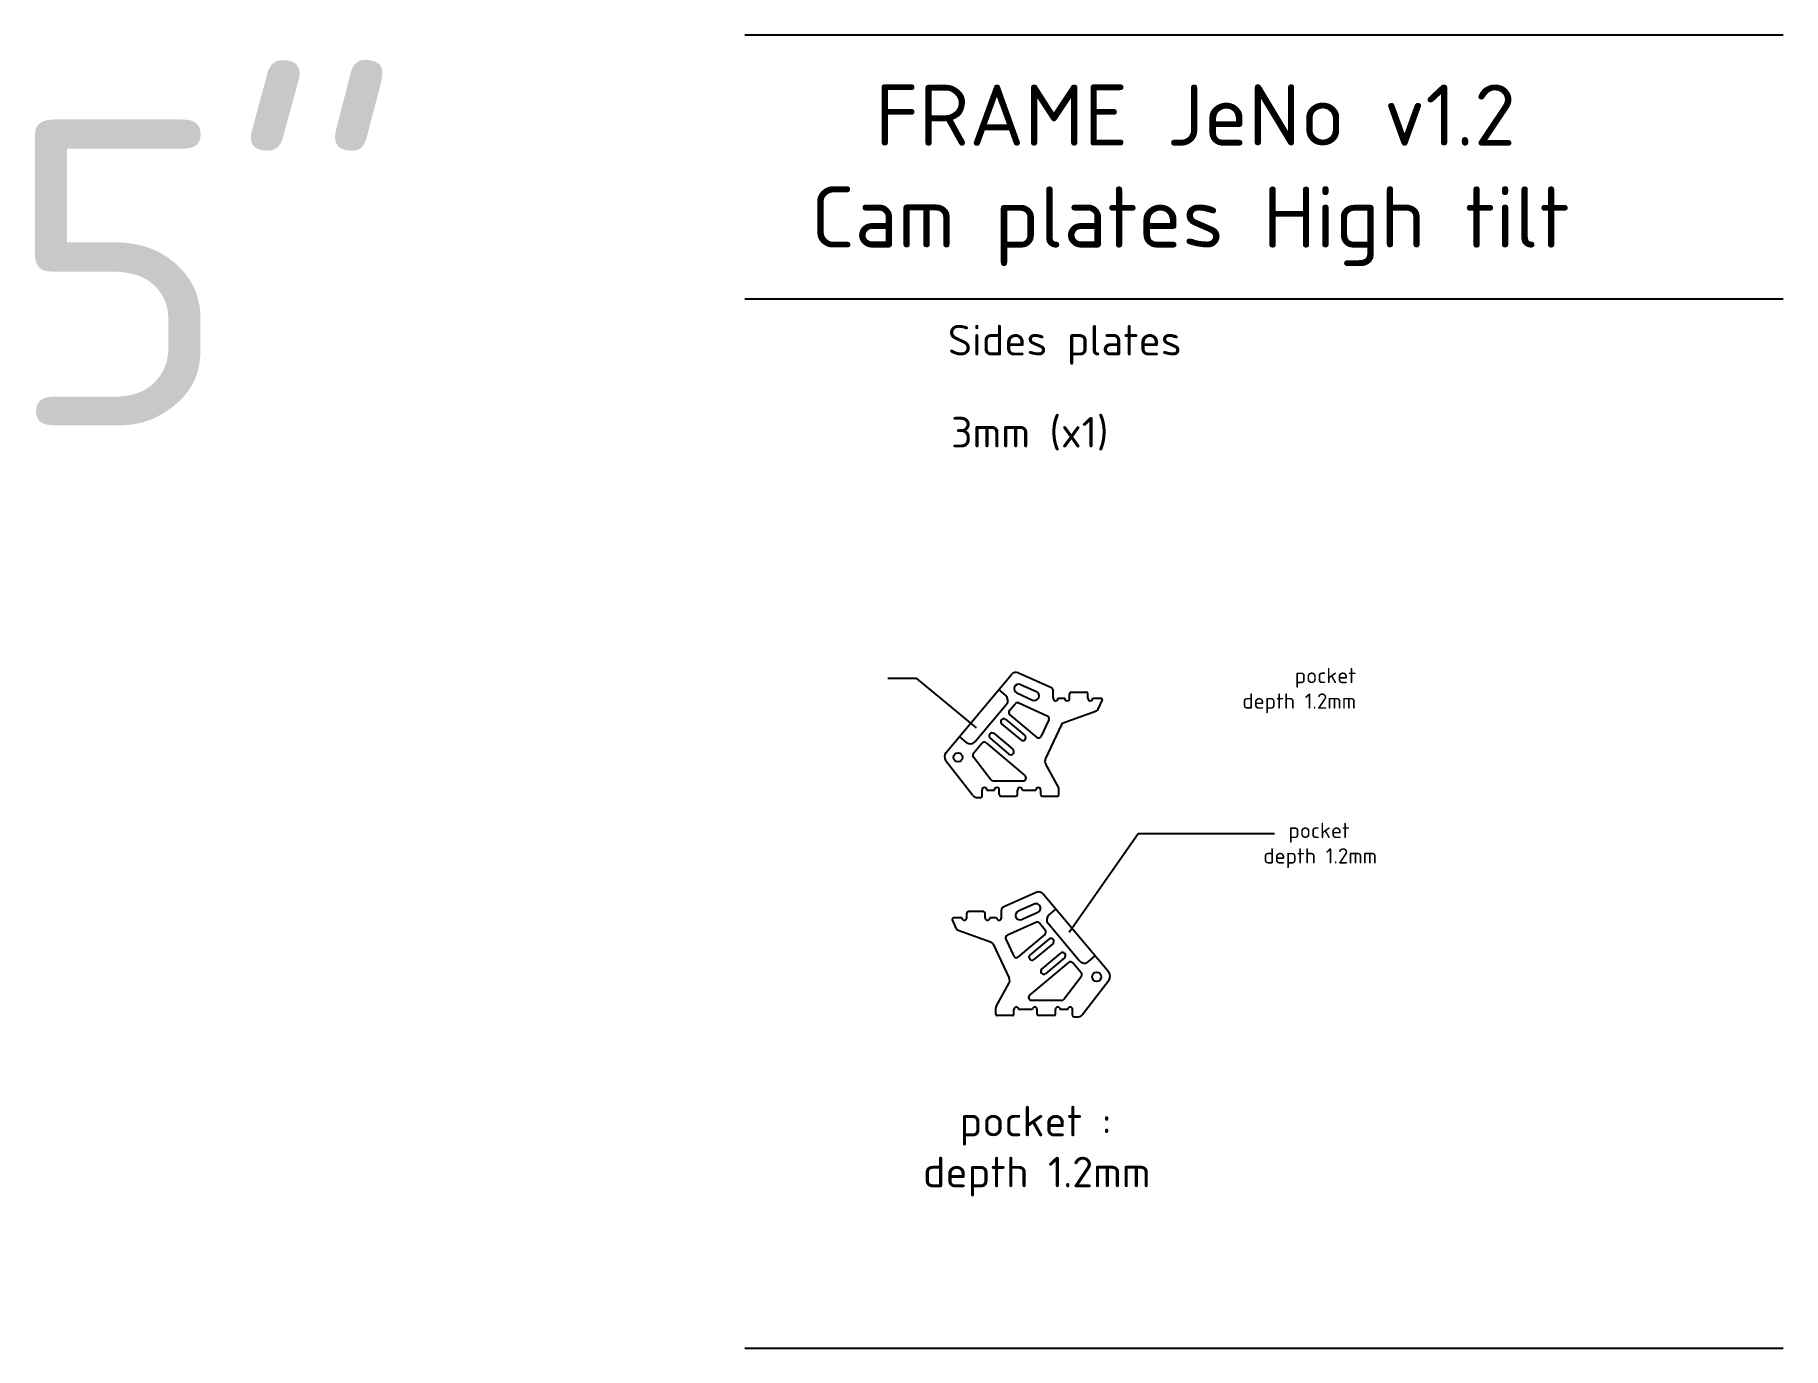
# Model space of a CAD drawing. Header units: millimetres. Extents: x -232 to 340, y 0 to 429.
import ezdxf

# ---------------------------------------------------------------- set-up
doc = ezdxf.new("R2010")
doc.units = ezdxf.units.MM
doc.linetypes.add('JIS_09_08', pattern=[10.75, 8, -0.55, 0.55, -0.55, 0.55, -0.55])
doc.layers.add('Calque1', color=150, linetype='Continuous')
doc.layers.add('Calque1_pocket', color=10, linetype='Continuous')
doc.styles.get("Standard").update_dxf_attribs({"font": 'arial.ttf'})

msp = doc.modelspace()

# ---------------------------------------------------------------- linework, layer by layer
for p, q in [((56.32, 218.98), (46.85, 218.98)), ((75.78, 202.89), (56.32, 218.98)), ((106.15, 135.97), (128.72, 168.33)), ((128.72, 168.33), (173.34, 168.33))]:
    msp.add_line(p, q)
at = {"layer": 'Calque1'}
for p, q in [((0, 429.49), (339.7, 429.49)), ((0, 343.2), (339.7, 343.2)), ((65.77, 194.7), (87.22, 220.27)), ((89.57, 220.81), (100.3, 216)), ((89.01, 214.27), (94.18, 211.95)), ((90.24, 217.01), (95.41, 214.69)), ((100.89, 212.52), (100.89, 215.09)), ((102.49, 212.52), (104.69, 212.52)), ((106.29, 212.52), (106.29, 214.02)), ((106.79, 214.52), (111.74, 214.52)), ((112.24, 212.52), (112.24, 214.02)), ((113.84, 212.52), (116.5, 212.52)), ((115.6, 208.93), (116.95, 211.81)), ((86.59, 208.5), (88.45, 210.73)), ((86.71, 207.09), (95.43, 199.78)), ((89.63, 211), (98.97, 206.81)), ((104.14, 204.44), (115.04, 208.41)), ((81.57, 200.97), (87.7, 195.83)), ((84.14, 204.03), (90.27, 198.89)), ((85.42, 205.56), (91.55, 200.42)), ((99.47, 205.48), (96.97, 200.13)), ((103.57, 203.93), (98.39, 192.8)), ((74.81, 194.52), (77.56, 197.8)), ((78.97, 197.92), (91.67, 187.27)), ((80.28, 199.43), (86.41, 194.29)), ((74.53, 180.8), (65.72, 192.19)), ((80.49, 185.89), (74.78, 193.26)), ((102.67, 183.44), (98.45, 190.98)), ((81.28, 185.5), (91.03, 185.5)), ((76.12, 180.02), (77.13, 180.02)), ((77.63, 180.52), (77.63, 182.52)), ((79.23, 182.52), (81.67, 182.52)), ((83.27, 181.02), (83.27, 182.52)), ((83.77, 180.52), (88.72, 180.52)), ((89.22, 181.02), (89.22, 182.52)), ((90.82, 182.52), (95.25, 182.52)), ((96.85, 181.02), (96.85, 182.52)), ((97.35, 180.52), (102.3, 180.52)), ((102.8, 181.02), (102.8, 182.96)), ((95.32, 149.02), (84.59, 144.21)), ((84, 140.74), (84, 143.3)), ((94.65, 145.22), (89.48, 142.9)), ((119.12, 122.91), (97.67, 148.48)), ((69.29, 137.14), (67.94, 140.03)), ((71.05, 140.74), (68.39, 140.74)), ((72.65, 140.74), (72.65, 142.24)), ((78.1, 142.74), (73.15, 142.74)), ((78.6, 140.74), (78.6, 142.24)), ((82.4, 140.74), (80.2, 140.74)), ((95.26, 139.21), (85.92, 135.03)), ((95.88, 142.48), (90.71, 140.16)), ((98.3, 136.72), (96.44, 138.94)), ((80.75, 132.66), (69.85, 136.62)), ((81.32, 132.14), (86.5, 121.01)), ((85.42, 133.69), (87.92, 128.34)), ((98.18, 135.31), (89.46, 128)), ((99.47, 133.78), (93.34, 128.63)), ((100.75, 132.24), (94.62, 127.1)), ((105.92, 126.14), (93.22, 115.48)), ((103.32, 129.18), (97.19, 124.04)), ((104.61, 127.65), (98.48, 122.51)), ((110.08, 122.73), (107.33, 126.01)), ((104.4, 114.11), (110.11, 121.48)), ((110.36, 109.01), (119.17, 120.4)), ((82.22, 111.66), (86.44, 119.19)), ((82.09, 109.24), (82.09, 111.17)), ((87.54, 108.74), (82.59, 108.74)), ((88.04, 109.24), (88.04, 110.74)), ((94.07, 110.74), (89.64, 110.74)), ((103.61, 113.72), (93.86, 113.72)), ((95.67, 109.24), (95.67, 110.74)), ((101.12, 108.74), (96.17, 108.74)), ((101.62, 109.24), (101.62, 110.74)), ((105.66, 110.74), (103.22, 110.74)), ((107.26, 108.74), (107.26, 110.74)), ((108.77, 108.24), (107.76, 108.24)), ((0, 0), (339.7, 0))]:
    msp.add_line(p, q, dxfattribs=at)
for centre in [(69.77, 193.22), (115.12, 121.43)]:
    msp.add_circle(centre, 1.5, dxfattribs=at)
for centre, radius, start, end in [((88.76, 218.98), 2, 65.8652, 140), ((89.62, 215.64), 1.5, 65.8652, 245.8652), ((94.8, 213.32), 1.5, 245.8652, 65.8652), ((99.89, 215.09), 1, 0, 65.8652), ((101.69, 212.52), 0.8, 180, 0), ((105.49, 212.52), 0.8, 180, 0), ((106.79, 214.02), 0.5, 90, 180), ((111.74, 214.02), 0.5, 0, 90), ((113.04, 212.52), 0.8, 180, 0), ((116.5, 212.02), 0.5, 335, 90), ((87.35, 207.86), 1, 140, 230.01), ((89.22, 210.09), 1, 65.8652, 140), ((98.56, 205.9), 1, 335, 65.8652), ((114.7, 209.35), 1, 289.9935, 335), ((80.92, 200.2), 1, 50.01, 230.01), ((84.78, 204.8), 1, 50.01, 230.01), ((90.91, 199.66), 1, 230.01, 50.01), ((104.48, 203.51), 1, 109.9935, 155), ((67.3, 193.41), 2, 140, 217.7421), ((75.57, 193.87), 1, 140, 217.7421), ((78.33, 197.16), 1, 50.01, 140), ((87.05, 195.06), 1, 230.01, 50.01), ((96.07, 200.55), 1, 230.01, 335), ((100.2, 191.95), 2, 155, 209.2621), ((78.43, 182.52), 0.8, 0, 180), ((81.28, 186.5), 1, 217.7421, 270), ((82.47, 182.52), 0.8, 0, 180), ((90.02, 182.52), 0.8, 0, 180), ((91.03, 186.5), 1, 270, 50.01), ((96.05, 182.52), 0.8, 0, 180), ((101.8, 182.96), 1, 0, 29.2621), ((76.12, 182.02), 2, 217.7421, 270), ((77.13, 180.52), 0.5, 270, 0), ((83.77, 181.02), 0.5, 180, 270), ((88.72, 181.02), 0.5, 270, 0), ((97.35, 181.02), 0.5, 180, 270), ((102.3, 181.02), 0.5, 270, 0), ((96.13, 147.2), 2, 40, 114.1348), ((85, 143.3), 1, 114.1348, 180), ((95.27, 143.85), 1.5, 294.1348, 114.1348), ((68.39, 140.24), 0.5, 90, 205), ((71.85, 140.74), 0.8, 180, 0), ((73.15, 142.24), 0.5, 90, 180), ((78.1, 142.24), 0.5, 0, 90), ((79.4, 140.74), 0.8, 180, 0), ((83.2, 140.74), 0.8, 180, 0), ((90.09, 141.53), 1.5, 114.1348, 294.1348), ((95.67, 138.3), 1, 40, 114.1348), ((70.19, 137.56), 1, 205, 250.0065), ((80.41, 131.72), 1, 25, 70.0065), ((86.33, 134.12), 1, 114.1348, 205), ((97.54, 136.07), 1, 309.99, 40), ((100.11, 133.01), 1, 309.99, 129.99), ((88.82, 128.76), 1, 205, 309.99), ((93.98, 127.87), 1, 129.99, 309.99), ((103.97, 128.41), 1, 309.99, 129.99), ((106.56, 125.37), 1, 40, 129.99), ((84.69, 120.17), 2, 330.7379, 25), ((97.84, 123.27), 1, 129.99, 309.99), ((109.32, 122.09), 1, 322.2579, 40), ((117.59, 121.63), 2, 322.2579, 40), ((93.86, 114.72), 1, 129.99, 270), ((83.09, 111.17), 1, 150.7379, 180), ((82.59, 109.24), 0.5, 180, 270), ((87.54, 109.24), 0.5, 270, 0), ((88.84, 110.74), 0.8, 0, 180), ((94.87, 110.74), 0.8, 0, 180), ((96.17, 109.24), 0.5, 180, 270), ((101.12, 109.24), 0.5, 270, 0), ((102.42, 110.74), 0.8, 0, 180), ((103.61, 114.72), 1, 270, 322.2579), ((106.46, 110.74), 0.8, 0, 180), ((107.76, 108.74), 0.5, 180, 270), ((108.77, 110.24), 2, 270, 322.2579)]:
    msp.add_arc(centre, radius, start, end, dxfattribs=at)
at = {"layer": 'Calque1_pocket'}
for p, q in [((85.39, 213.42), (83.1, 215.35)), ((75.36, 198.35), (85.64, 210.6)), ((72.54, 198.1), (70.24, 200.03)), ((99.5, 141.63), (101.79, 143.56)), ((109.53, 126.56), (99.25, 138.82)), ((112.35, 126.31), (114.65, 128.24))]:
    msp.add_line(p, q, dxfattribs=at)
for centre, start, end in [((84.11, 211.89), 320, 50), ((73.82, 199.63), 230, 320), ((100.78, 140.1), 130, 220), ((111.07, 127.84), 220, 310)]:
    msp.add_arc(centre, 2, start, end, dxfattribs=at)

# ---------------------------------------------------------------- texts
at = {"linetype": 'JIS_09_08'}
for s, width, insert, char_height, attachment_point in [('{\\fISOCPEUR|b0|i0|c0|p34;5"}', 327.7561, (-241.54, 401.84), 100, 1), ('\\pi159.76052;{\\fISOCPEUR|b0|i0|c0|p34;FRAME JeNo v1.2\\P\\pi138.76052;Cam plates High tilt}', 519.521, (-117.16, 413.28), 20, 1), ('{\\fISOCPEUR|b0|i0|c0|p34;Sides plates}', 327.7561, (66.44, 334.65), 10, 1), ('{\\fISOCPEUR|b0|i0|c0|p34;3mm (x1)}', 327.7561, (67.49, 304.56), 10, 1), ('{\\fISOCPEUR|b0|i0|c0|p34;pocket \\Pdepth 1.2mm }', 327.7561, (200.02, 222.46), 5, 3), ('\\pi154.37807;{\\fISOCPEUR|b0|i0|c0|p34;pocket \\P\\pi146.12807;depth 1.2mm }', 327.7561, (23.51, 171.81), 5, 1), ('\\pi140.37807;{\\fISOCPEUR|b0|i0|c0|p34;pocket :\\P\\pi128.37807;depth 1.2mm }', 327.7561, (-70.09, 79.24), 10, 1)]:
    msp.add_mtext_dynamic_manual_height_columns(s, width=width, gutter_width=12.5, heights=[0], dxfattribs=dict(at, insert=insert, char_height=char_height, attachment_point=attachment_point))

doc.saveas('drawing.dxf')
